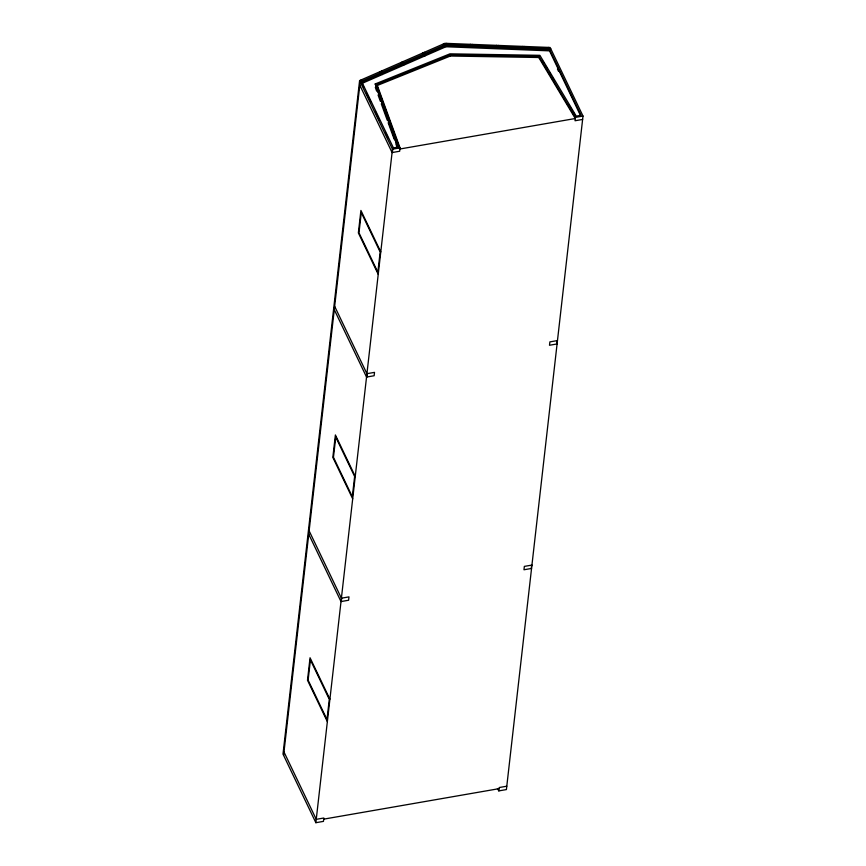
<?xml version="1.0" encoding="UTF-8"?>
<svg xmlns="http://www.w3.org/2000/svg" width="866" height="866" viewBox="0 0 866 866"><rect width="100%" height="100%" fill="white"/><g stroke="black" fill="none" stroke-linecap="round" stroke-linejoin="round"><path stroke-width="1.3" d="M497.441 788.59L498.827 790.896L506.404 789.576L583.002 116.066L550.137 47.468L444.929 43.3L359.596 80.592L282.998 754.102L315.863 822.7L323.451 821.379L323.841 818.013L316.252 819.333L283.972 751.969M283.593 755.336L360.191 81.826L445.525 44.545L550.733 48.712M375.227 83.948L398.068 148.194L375.227 83.948L449.974 53.833L539.886 55.327L576.269 116.12L581.043 115.286L549.639 49.73L446.044 45.627L362.01 82.346L361.891 83.461L445.914 46.753L549.509 50.856L580.339 115.2M379.871 74.281L380.174 71.597L380.769 72.841M382.296 74.552L382.426 73.426M401.207 64.961L401.51 62.276L402.105 63.51M315.863 822.7L392.46 149.19L359.596 80.592M341.291 601.513L341.68 598.146M366.827 377.013L367.206 373.647M392.363 152.513L392.742 149.136M393.294 149.017L393.424 147.902L362.01 82.346M403.632 65.221L403.762 64.106M582.623 119.432L575.035 120.753L575.414 117.386L538.89 56.377L450.493 54.904L376.991 84.522L400.049 147.869L399.67 151.236L392.082 152.557L359.801 85.193M422.543 55.64L422.846 52.945L423.442 54.19M424.968 55.9L425.098 54.785M443.121 46.645L443.435 43.96L444.031 45.194M445.914 46.753L446.044 45.627M376.862 85.647L450.363 56.03L450.493 54.904M470 46.991L470.303 44.307L470.898 45.552M377.327 86.914L399.919 148.995L575.284 118.512L538.76 57.502L538.89 56.377M549.509 50.856L549.639 49.73M498.827 790.896L499.206 787.53L506.794 786.209M531.28 568.497L531.659 565.119M556.806 343.986L557.195 340.619M393.424 147.902L398.198 147.068M392.46 149.19L400.049 147.869M575.414 117.386L583.002 116.066M557.477 340.576L549.888 341.886L549.499 345.263L557.087 343.943M531.94 565.076L524.352 566.396L523.973 569.763L531.562 568.442M323.711 819.139L499.076 788.655M450.363 56.03L538.76 57.502M542.506 61.042L543.87 63.337M545.244 65.632L547.312 69.074M549.369 72.506L550.744 74.801M552.8 78.243L554.175 80.538M568.594 104.624L570.651 108.066M572.025 110.361L575.457 116.087M548.286 47.392L548.882 48.637M557.433 69.009L558.592 71.434M524.764 46.461L525.359 47.706M522.912 46.385L523.508 47.63M498.459 45.422L499.054 46.667M496.608 45.346L497.203 46.591M472.154 44.383L472.749 45.617M446.78 43.376L447.376 44.621M424.351 52.296L424.946 53.54M403.015 61.616L403.61 62.861M381.679 70.936L382.274 72.181M361.09 79.932L361.685 81.177M362.464 84.684L363.633 87.109M366.545 93.182L370.616 101.679M375.27 111.389L379.34 119.887M385.738 133.245L388.065 138.095M380.78 251.898L360.916 210.449L358.362 232.9L378.225 274.349M334.655 306.337L366.924 373.69L374.513 372.369L374.134 375.747L366.545 377.056L334.276 309.703M355.244 476.408L335.391 434.949L332.836 457.4L352.7 498.848M309.119 530.836L341.399 598.2L348.987 596.88L348.597 600.246L341.009 601.567L308.74 534.203M329.914 699.219L310.05 657.77L307.495 680.221L327.359 721.67M375.314 87.423L376.688 91.211M378.063 94.989L380.358 101.3M381.278 103.833L387.254 120.233M388.174 122.756L394.149 139.166M395.978 144.211L397.364 147.999M310.418 659.935L308.123 680.135L326.991 719.516L329.286 699.306L310.418 659.935M335.759 437.114L333.453 457.313L352.321 496.694L354.627 476.495L335.759 437.114M361.284 212.603L358.989 232.813L377.857 272.195L380.152 251.984L361.284 212.603"/></g></svg>
